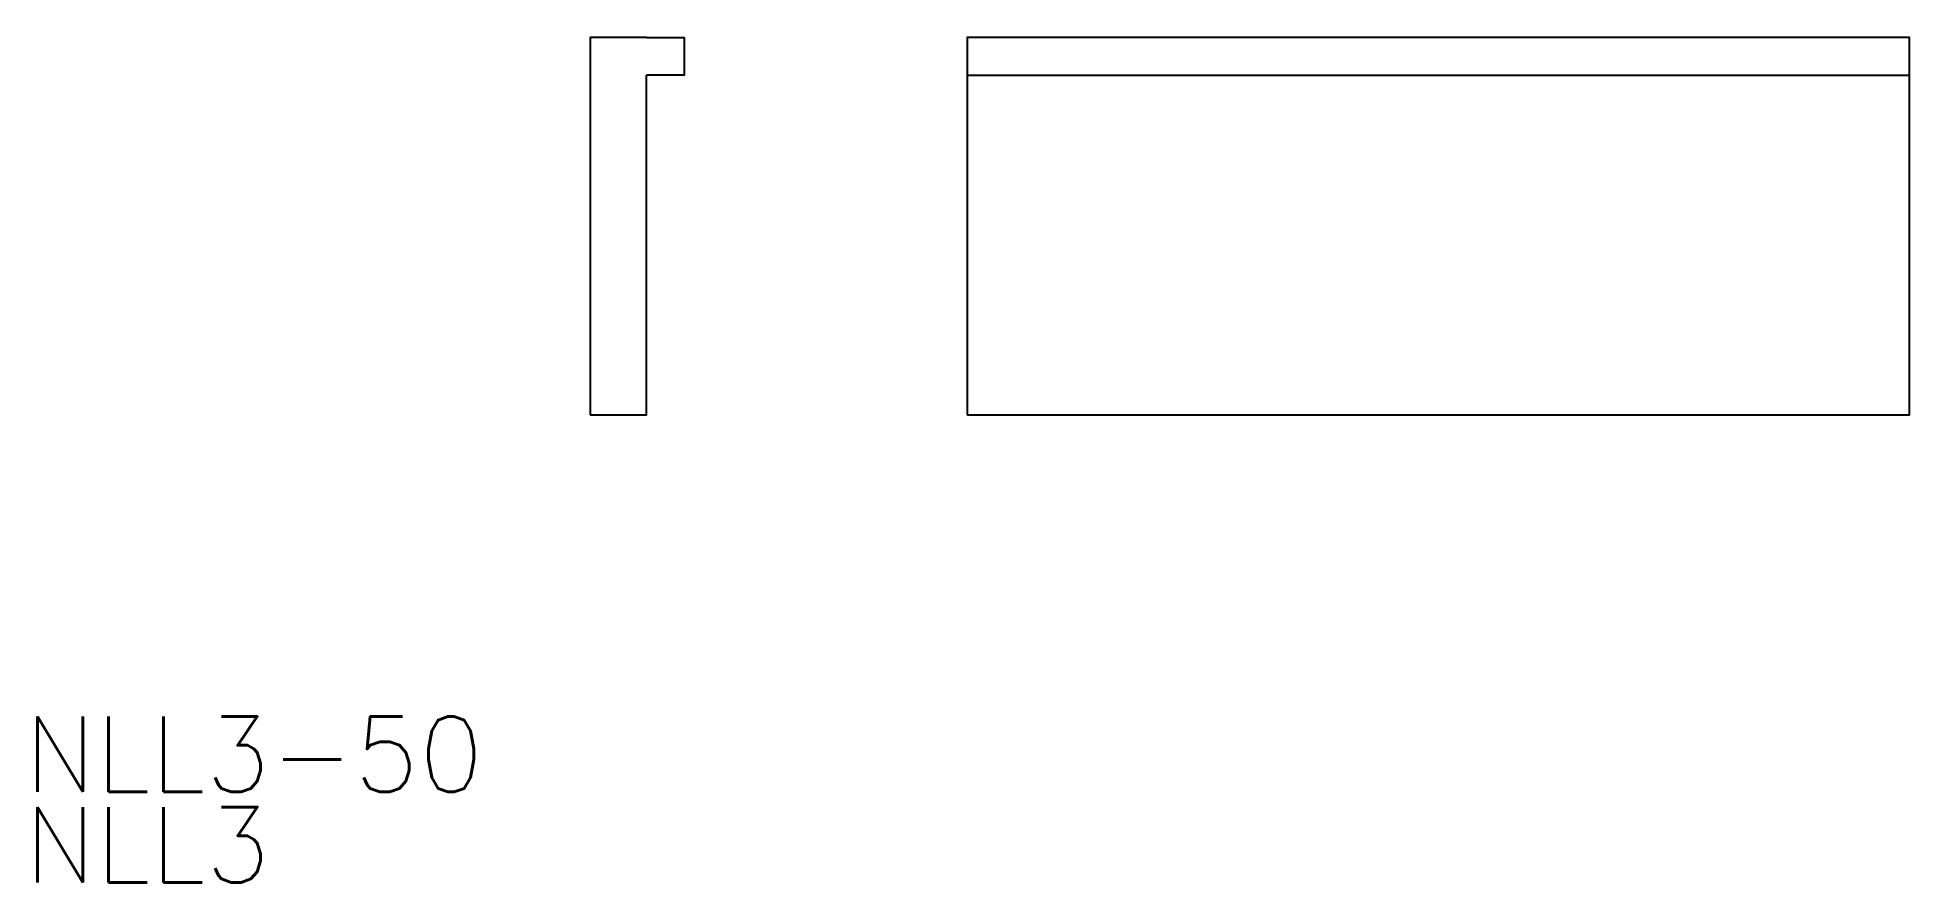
# Model space of a CAD drawing. Extents: x 20.7 to 120, y 35.2 to 80.
import ezdxf

# ---------------------------------------------------------------- set-up
doc = ezdxf.new("R2010")
doc.units = 0
doc.layers.get('0').update_dxf_attribs({"linetype": 'CONTINUOUS'})
doc.styles.get("Standard").update_dxf_attribs({"font": 'txt.shx', "bigfont": 'extfont.shx'})

msp = doc.modelspace()

# ---------------------------------------------------------------- linework, layer by layer
msp.add_line((70, 78), (120, 78))
for points in [[(53, 80), (50, 80), (50, 60)], [(53, 80), (55, 80), (55, 78), (53, 78)], [(50, 60), (53, 60), (53, 78)]]:
    msp.add_lwpolyline(points)
msp.add_lwpolyline([(70, 60), (120, 60), (120, 80), (70, 80)], close=True)

# ---------------------------------------------------------------- texts
for s, p in [('NLL3-50', (20, 40)), ('NLL3', (20, 35.2))]:
    msp.add_text(s, height=4).set_placement(p)

doc.saveas('drawing.dxf')
